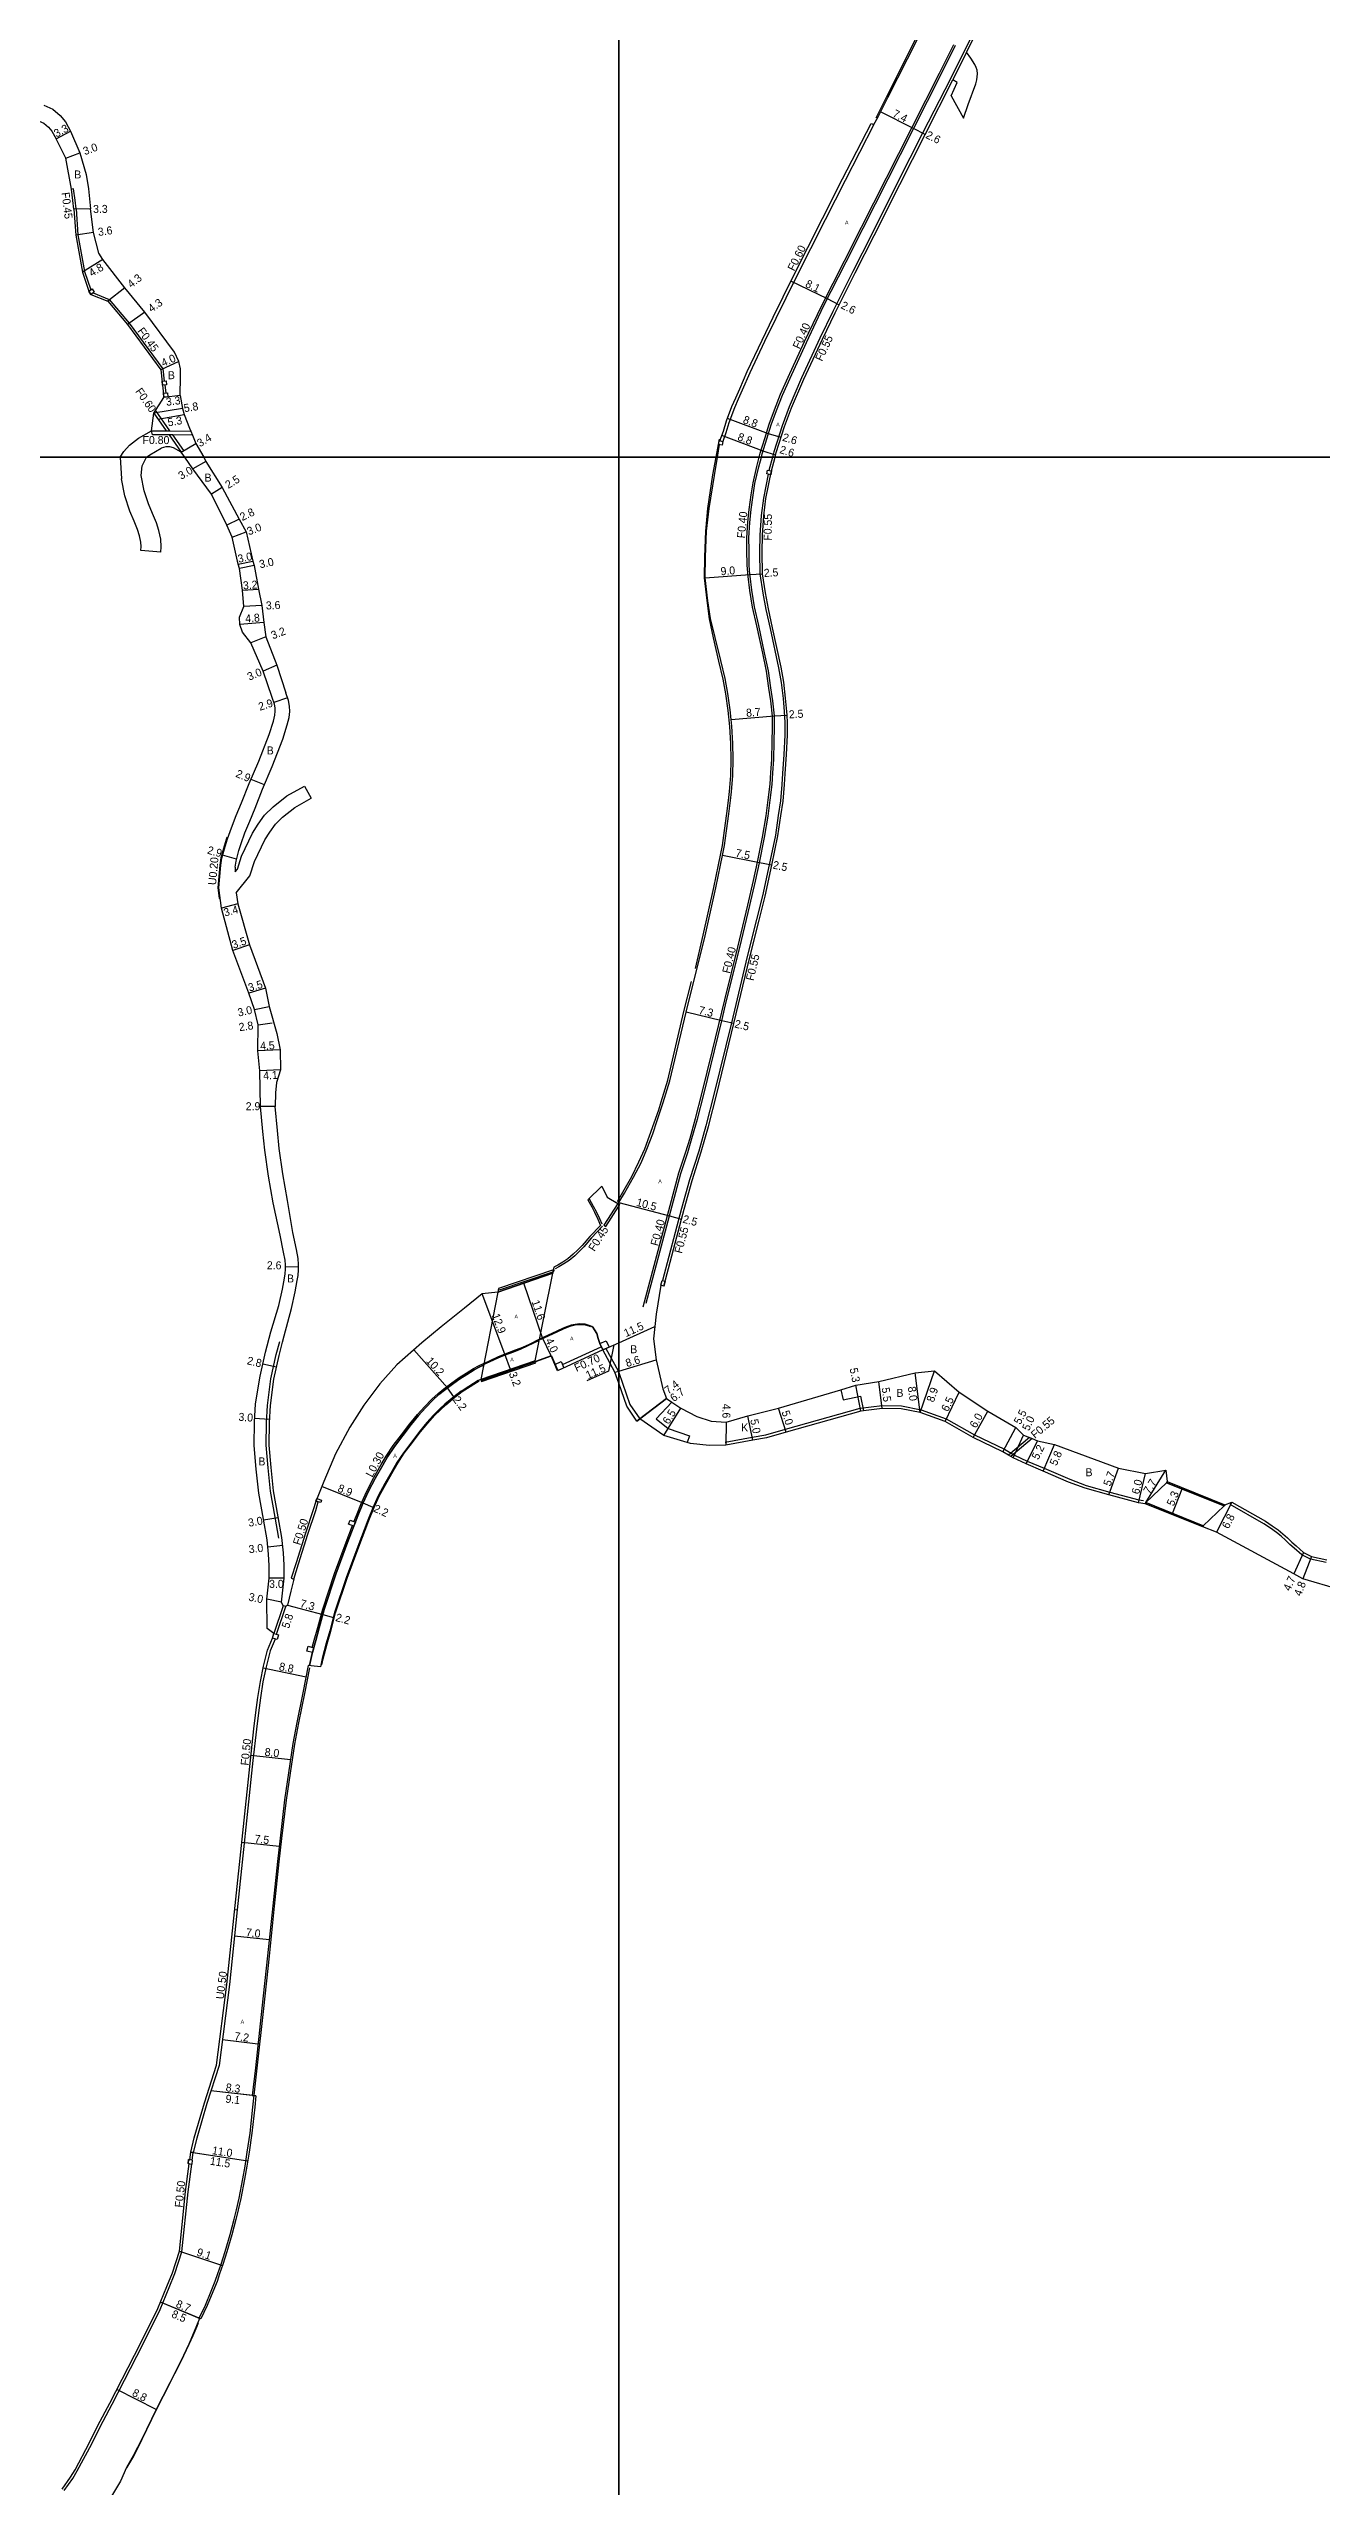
# Model space of a CAD drawing. Header units: metres. Extents: x 4000 to 8000, y -96000 to -93000.
# Drawn here: x 5486 to 5740.5, y -95205.7 to -94718.3 of the extents above; entities that cross this region are included whole.
import ezdxf

# ---------------------------------------------------------------- set-up
doc = ezdxf.new("R2010")
doc.units = ezdxf.units.M
doc.header["$LTSCALE"] = 2.5
for name, color, linetype in [('側溝・桝', 7, 'Continuous'), ('図郭', 7, 'Continuous'), ('幅員', 7, 'Continuous'), ('歩道・分離帯・安全施設', 7, 'Continuous'), ('舗装', 7, 'Continuous'), ('道路', 7, 'Continuous')]:
    doc.layers.add(name, color=color, linetype=linetype)
doc.styles.get("Standard").update_dxf_attribs({"font": ''})
doc.styles.add('YOKO_DECO', font='')
doc.styles.get('Standard').set_extended_font_data('@MS PGothic')
doc.styles.get('YOKO_DECO').set_extended_font_data('MS PGothic')

msp = doc.modelspace()

# ---------------------------------------------------------------- linework, layer by layer
at = {"layer": '側溝・桝'}
for points in [[(5677.34, -94703.64), (5677.59, -94703.17), (5677.11, -94702.92), (5669.1, -94718.76), (5666.33, -94724.3), (5660.78, -94735.19), (5655.71, -94745.21), (5650.62, -94755.41), (5646.84, -94762.86), (5642.79, -94770.86), (5640.25, -94776.18), (5636.55, -94784.13), (5634.06, -94789.91), (5632.67, -94793.69), (5630.99, -94798.93), (5630.72, -94800)], [(5628.1, -94800), (5628.31, -94799.19), (5629.25, -94796.22), (5630.09, -94793.4), (5631.16, -94790.51), (5632.37, -94787.41), (5633.91, -94783.99), (5637.18, -94776.86), (5640.62, -94769.62), (5645.13, -94760.74), (5648.53, -94753.98), (5656.01, -94739.24), (5664.13, -94723.19), (5667.01, -94717.43)], [(5669.57, -94719), (5666.81, -94724.54)], [(5651.02, -94733.48), (5645.28, -94744.62), (5641.27, -94752.55), (5635.4, -94764.12), (5631.4, -94772.26), (5629.17, -94776.86), (5626.22, -94783.14), (5624.71, -94786.59), (5623.89, -94788.4), (5623.13, -94790.14), (5622.04, -94793.1), (5621.42, -94795.14), (5620.82, -94796.81)], [(5490.95, -94746.32), (5490.5, -94746.38)], [(5491.44, -94750.34), (5491.23, -94748.59), (5490.95, -94746.32)], [(5491.44, -94750.34), (5491.81, -94755.49), (5493.15, -94762.85), (5494.36, -94766.51)], [(5494.87, -94767.13), (5498.07, -94768.44), (5502.05, -94773.17), (5508.8, -94782.31), (5509.09, -94784.76)], [(5509.18, -94785.55), (5509.36, -94787.14)], [(5506.97, -94791.15), (5509.48, -94794.72)], [(5510.21, -94794.73), (5507.33, -94790.61)], [(5514.7, -94795.55), (5510.77, -94795.53), (5510.04, -94795.53), (5506.71, -94795.51), (5506.5, -94794.71)], [(5506.5, -94794.71), (5509.48, -94794.72), (5510.21, -94794.73), (5514.37, -94794.75)], [(5510.04, -94795.53), (5512.47, -94799)], [(5512.96, -94798.65), (5510.77, -94795.53)], [(5512.47, -94799), (5512.96, -94798.65)], [(5604.86, -94969.88), (5608.17, -94957.6), (5610.27, -94949.59), (5612.04, -94943.1), (5613.44, -94938.91), (5614.26, -94936.13), (5615.37, -94932.25), (5616.64, -94927.31), (5618.74, -94918.59), (5621.19, -94908.5), (5623.8, -94897.93), (5625.83, -94889.56), (5626.94, -94884.65), (5627.73, -94880.99), (5628.77, -94875.96), (5629.51, -94871.7), (5629.86, -94868.51), (5630.27, -94865.37), (5630.44, -94863.05), (5630.64, -94860.44), (5630.68, -94856.83), (5630.76, -94854.1), (5630.75, -94851.74), (5630.42, -94848.72), (5630.05, -94846.17), (5629.53, -94842.75), (5628.79, -94839.16), (5627.62, -94833.71), (5626.76, -94829.96), (5626.23, -94826.62), (5625.85, -94823.83), (5625.68, -94821.57), (5625.64, -94818.58), (5625.6, -94816.12), (5625.83, -94812.98), (5626.07, -94810.42), (5626.45, -94807.53), (5626.85, -94805.13), (5627.62, -94801.84), (5628.1, -94800)], [(5630.72, -94800), (5630.04, -94802.61)], [(5629.89, -94803.38), (5628.93, -94808.17), (5628.46, -94811.66), (5628.2, -94815.58), (5628.14, -94818.96), (5628.19, -94823.33), (5628.84, -94827.19), (5629.43, -94830.43), (5630.27, -94834.23), (5631.96, -94842.1), (5632.47, -94845.04), (5632.86, -94848.22), (5633.11, -94850.83), (5633.24, -94853.04), (5633.2, -94855.55), (5633.05, -94859.43), (5632.78, -94863.26), (5632.65, -94865.42), (5632.34, -94868.68), (5631.91, -94871.61), (5631.32, -94875.59), (5630.08, -94881.47), (5628.74, -94887.67), (5627.55, -94892.42), (5625.68, -94899.83), (5622.52, -94913.12), (5619.11, -94927.16), (5617.44, -94933.66), (5615.99, -94938.73), (5614.15, -94944.46), (5612.56, -94950.2), (5608.77, -94964.64)], [(5521.81, -94876.11), (5521.62, -94876.04), (5521.55, -94876.24), (5521.06, -94877.74), (5520.4, -94880.12), (5520.2, -94881.54), (5519.78, -94886.09), (5520.05, -94888.23), (5520.25, -94888.2)], [(5599.83, -94949.2), (5597.02, -94953.57), (5597.4, -94953.81), (5600, -94949.77)], [(5600, -94949.31), (5599.83, -94949.2)], [(5600, -94949.77), (5600.21, -94949.45), (5600, -94949.31)], [(5588.74, -94981.44), (5596.5, -94977.87)], [(5588.74, -94981.44), (5596.5, -94977.87)], [(5546.99, -95012.84), (5547.5, -95011.59), (5548.55, -95009.1), (5549.66, -95006.6), (5551.01, -95004.04), (5552.5, -95001.42), (5553.49, -94999.72), (5554.89, -94997.64), (5556.54, -94995.45), (5558.2, -94993.25), (5559.73, -94991.43), (5561.11, -94989.85), (5562.6, -94988.32), (5563.84, -94987.19), (5564.97, -94986.28), (5566.58, -94985.09), (5568.06, -94984.04), (5569.44, -94983.12), (5570.91, -94982.24), (5571.93, -94981.67), (5572.91, -94981.18), (5572.94, -94981.25)], [(5597.43, -94978.21), (5599.87, -94982.69), (5600, -94983.04)], [(5597.43, -94978.21), (5599.87, -94982.69), (5600, -94983.04)], [(5600, -94983.04), (5602.24, -94989.39), (5604.19, -94992.29)], [(5682.13, -94995.99), (5677.94, -94999.51)], [(5682.71, -94996.22), (5678.44, -94999.8)], [(5534.98, -95024.31), (5535.93, -95021.24), (5537.83, -95015.32), (5539.38, -95010.61), (5539.88, -95008.88)], [(5538.69, -95037.98), (5539.08, -95036.51), (5539.79, -95034), (5540.78, -95030.31), (5543.14, -95023.23), (5545.46, -95016.92), (5546.7, -95013.6)], [(5532.83, -95029.68), (5530.99, -95035.18)], [(5531.56, -95035.36), (5533.42, -95029.83), (5533.41, -95029.82)], [(5531.24, -95036.31), (5530.25, -95038.65), (5529.45, -95041.84), (5528.82, -95044.88), (5528.3, -95048.06), (5527.9, -95051.05), (5527.51, -95054.33), (5526.8, -95060.59), (5523.68, -95090.45)], [(5523.17, -95090.39), (5523.68, -95090.45), (5522.11, -95105.42), (5520.05, -95121.61), (5517.6, -95129.19), (5515.56, -95136.15), (5514.87, -95138.98), (5514.36, -95138.91)], [(5514.67, -95140.5), (5514.87, -95138.98)], [(5489.06, -95206.59), (5490.76, -95204.2), (5491.67, -95202.67), (5494.57, -95197.23), (5496.27, -95193.82), (5498.65, -95189.33), (5504.81, -95177.4), (5508.24, -95170.38), (5510.09, -95165.99), (5511.18, -95163.19), (5512.6, -95158.82), (5513.84, -95146.88), (5514.57, -95141.29)]]:
    msp.add_lwpolyline(points, dxfattribs=at)
for points in [[(5493.97, -94766.76), (5494.64, -94766.32), (5495.08, -94766.99), (5494.41, -94767.43)], [(5508.64, -94784.81), (5509.43, -94784.72), (5509.53, -94785.51), (5508.73, -94785.61)], [(5508.92, -94787.19), (5509.71, -94787.1), (5509.8, -94787.89), (5509.01, -94787.99)], [(5619.94, -94797.43), (5620.1, -94796.66), (5620.82, -94796.81), (5620.66, -94797.58)], [(5630.56, -94802.71), (5630.41, -94803.48), (5629.6, -94803.32), (5629.76, -94802.55)], [(5608.41, -94965.58), (5608.66, -94964.61), (5609.28, -94964.77), (5609.02, -94965.74)], [(5596.79, -94978.51), (5596.21, -94977.23), (5597.48, -94976.65), (5598.06, -94977.92)], [(5596.79, -94978.51), (5596.21, -94977.23), (5597.48, -94976.65), (5598.06, -94977.92)], [(5587.76, -94982.66), (5587.18, -94981.39), (5588.45, -94980.81), (5589.03, -94982.08)], [(5587.76, -94982.66), (5587.18, -94981.39), (5588.45, -94980.81), (5589.03, -94982.08)], [(5539.6, -95008.22), (5540.55, -95008.52), (5540.39, -95009.04), (5539.39, -95008.73)], [(5547.01, -95013.71), (5545.95, -95013.31), (5546.24, -95012.55), (5547.3, -95012.96)], [(5530.99, -95035.18), (5531.95, -95035.48), (5531.65, -95036.43), (5530.7, -95036.14)], [(5538.73, -95039.01), (5537.6, -95038.71), (5537.85, -95037.75), (5538.98, -95038.05)], [(5513.85, -95141.19), (5514.65, -95141.3), (5514.75, -95140.51), (5513.95, -95140.41)]]:
    msp.add_lwpolyline(points, close=True, dxfattribs=at)
at = {"layer": '図郭'}
for points in [[(4800, -94800), (5600, -94800), (5600, -94200), (4800, -94200)], [(5600, -94800), (6400, -94800), (6400, -94200), (5600, -94200)], [(4800, -95400), (5600, -95400), (5600, -94800), (4800, -94800)], [(5600, -95400), (6400, -95400), (6400, -94800), (5600, -94800)]]:
    msp.add_lwpolyline(points, close=True, dxfattribs=at)
at = {"layer": '幅員'}
for points in [[(5658.98, -94734.28), (5652.36, -94730.94)], [(5661.26, -94735.43), (5658.98, -94734.28)], [(5487.42, -94736.33), (5490.34, -94734.79)], [(5489.38, -94740.16), (5492.2, -94739.13)], [(5494.3, -94750.34), (5490.99, -94750.37)], [(5494.93, -94755.05), (5491.36, -94755.55)], [(5496.8, -94760.44), (5492.72, -94762.96)], [(5501.16, -94766.13), (5497.79, -94768.81)], [(5641.72, -94768.34), (5634.44, -94764.76)], [(5644.05, -94769.53), (5641.72, -94768.34)], [(5505.2, -94770.96), (5501.69, -94773.45)], [(5512.02, -94780.84), (5508.37, -94782.48)], [(5512.29, -94787.63), (5509.01, -94788.03)], [(5512.7, -94790.24), (5506.97, -94791.15)], [(5507.82, -94792.37), (5513.05, -94791.47)], [(5629.94, -94795.32), (5621.73, -94792.27)], [(5512.47, -94799), (5515.39, -94797.25)], [(5628.87, -94798.77), (5620.61, -94795.66)], [(5632.46, -94796.07), (5629.94, -94795.32)], [(5517.42, -94800.84), (5514.81, -94802.32)], [(5631.38, -94799.56), (5628.87, -94798.77)], [(5520.64, -94806.04), (5518.51, -94807.35)], [(5524.09, -94812.36), (5521.57, -94813.57)], [(5522.68, -94815.98), (5525.48, -94814.89)], [(5523.87, -94821.39), (5526.81, -94820.76)], [(5527.04, -94821.62), (5524.1, -94822.21)], [(5524.71, -94826.6), (5527.91, -94826.37)], [(5617.25, -94824.09), (5626.22, -94823.41)], [(5626.22, -94823.41), (5628.72, -94823.28)], [(5528.62, -94829.67), (5525.02, -94829.82)], [(5528.97, -94833.05), (5524.18, -94833.41)], [(5529.37, -94835.92), (5526.38, -94837.07)], [(5531.6, -94841.57), (5528.84, -94842.75)], [(5533.75, -94848.1), (5531, -94849.01)], [(5622.49, -94852.41), (5631.16, -94851.72)], [(5631.16, -94851.72), (5633.68, -94851.57)], [(5529.11, -94865.53), (5526.44, -94864.4)], [(5523.56, -94880.33), (5520.76, -94879.55)], [(5628.12, -94881.07), (5620.74, -94879.63)], [(5630.6, -94881.58), (5628.12, -94881.07)], [(5523.78, -94889.29), (5520.5, -94890.17)], [(5526.11, -94897.46), (5522.8, -94898.6)], [(5529.36, -94906.16), (5525.99, -94907.13)], [(5527.1, -94910.45), (5530.03, -94909.8)], [(5527.89, -94913.5), (5530.66, -94913.1)], [(5620.6, -94912.66), (5613.5, -94910.96)], [(5623.03, -94913.25), (5620.6, -94912.66)], [(5532.28, -94918.49), (5527.79, -94918.71)], [(5532.3, -94922.49), (5528.2, -94922.72)], [(5531.26, -94929.8), (5528.36, -94929.81)], [(5599.85, -94949.12), (5600, -94949.16)], [(5600, -94949.03), (5610.14, -94951.68)], [(5610.14, -94951.68), (5612.55, -94952.32)], [(5533.34, -94961.83), (5535.94, -94961.86)], [(5577.23, -94979.34), (5572.7, -94967.31)], [(5584.77, -94976.08), (5581, -94965.15)], [(5586.45, -94979.68), (5584.77, -94976.08)], [(5599.03, -94977.5), (5597.95, -94982.72), (5593.61, -94984.69)], [(5596.79, -94978.51), (5600, -94977.05)], [(5600, -94977.05), (5607.23, -94973.78)], [(5531.53, -94981.95), (5528.8, -94981.32)], [(5565.72, -94986.1), (5558.97, -94978.5)], [(5578.36, -94982.38), (5577.21, -94979.35)], [(5599.23, -94982.97), (5600, -94982.74)], [(5600, -94982.74), (5607.47, -94980.51)], [(5660.32, -94991.03), (5663.17, -94982.65)], [(5567.03, -94987.87), (5565.72, -94986.1)], [(5648.41, -94990.72), (5647.42, -94985.57)], [(5652.7, -94990.2), (5652.01, -94984.8)], [(5660.32, -94991.03), (5659.3, -94983.1)], [(5665.26, -94992.81), (5668.08, -94986.95)], [(5530.15, -94992.39), (5527.16, -94992.18)], [(5603.63, -94992.71), (5609.53, -94988.24)], [(5609.53, -94988.24), (5604.19, -94992.29)], [(5608.98, -94995.64), (5609.88, -94994.21), (5612.42, -94990.12)], [(5626.8, -94996.55), (5625.81, -94991.65)], [(5633.51, -94994.93), (5631.97, -94990.17)], [(5670.87, -94995.99), (5673.82, -94990.76)], [(5621.47, -94992.96), (5621.41, -94997.56)], [(5676.85, -94998.87), (5679.43, -94994.01)], [(5678.87, -95000.05), (5680.98, -94995.52)], [(5681.47, -95001.26), (5683.78, -94996.66)], [(5684.87, -95002.71), (5687.15, -94997.44)], [(5698.06, -95007.49), (5699.99, -95002.12)], [(5705.41, -95009.04), (5709.41, -95002.52)], [(5548.86, -95009.14), (5540.59, -95005.78)], [(5703.94, -95009.06), (5705.39, -95003.24)], [(5710.74, -95011.18), (5712.7, -95006.3)], [(5531.89, -95012.04), (5528.94, -95012.57)], [(5550.85, -95010.03), (5548.86, -95009.14)], [(5722.62, -95008.91), (5719.54, -95014.97)], [(5532.78, -95017.61), (5529.8, -95017.94)], [(5736.95, -95018.98), (5735.04, -95023.27)], [(5738.58, -95019.78), (5736.86, -95024.26)], [(5533.07, -95024.14), (5530.07, -95024.14)], [(5532.56, -95028.96), (5529.62, -95028.37)], [(5532.83, -95029.68), (5530.99, -95035.18)], [(5533.72, -95029.51), (5540.81, -95031.41)], [(5540.81, -95031.41), (5542.9, -95031.98)], [(5537.44, -95043.91), (5528.87, -95042.13)], [(5534.33, -95060.47), (5526.4, -95059.58)], [(5532.05, -95077.79), (5524.57, -95077)], [(5530.07, -95096.48), (5523.12, -95095.75)], [(5527.82, -95117.34), (5520.71, -95116.44)], [(5526.69, -95127.6), (5518.42, -95126.63)], [(5527.42, -95127.67), (5518.42, -95126.63)], [(5514.36, -95138.91), (5525.77, -95140.67)], [(5514.87, -95138.98), (5525.77, -95140.67)], [(5512.1, -95158.71), (5520.71, -95161.58)], [(5516.36, -95172.27), (5508.31, -95168.89)], [(5516.11, -95172.18), (5508.31, -95168.89)], [(5507.45, -95190.39), (5499.61, -95186.35)]]:
    msp.add_lwpolyline(points, dxfattribs=at)
at = {"layer": '歩道・分離帯・安全施設'}
for points, elevation in [([(5663.28, -94708.46), (5653.56, -94727.95), (5651.62, -94731.8), (5651.39, -94732.22)], 153.23), ([(5620.05, -94796.38), (5619.4, -94800)], 148.62), ([(5619.4, -94800), (5618.77, -94803.54), (5617.76, -94810.26), (5617.37, -94814.74), (5617.14, -94819.93), (5617.05, -94824.1), (5617.6, -94828.64), (5618.09, -94832.28), (5618.89, -94836.11), (5619.98, -94840.79), (5620.84, -94844.36), (5621.37, -94847.33), (5621.83, -94850.61), (5622.15, -94853.85), (5622.35, -94857.26), (5622.42, -94860.41), (5622.34, -94863.63), (5622.09, -94866.85), (5621.91, -94868.62), (5621.57, -94871.25), (5621.11, -94874.66), (5620.65, -94877.6), (5619.89, -94881.49), (5618.98, -94886.04), (5616.84, -94895.59), (5615.26, -94902.21)], 148.36), ([(5600, -94948.37), (5600.83, -94946.93), (5602.62, -94943.79), (5604.04, -94940.87), (5605.18, -94938.3), (5607.98, -94930.48), (5608.48, -94928.89), (5609.82, -94924.57), (5613.03, -94910.85), (5614.54, -94904.8)], 135.58), ([(5594.05, -94948.26), (5594.9, -94949.72), (5595.47, -94950.81), (5596.14, -94952.19), (5596.61, -94953.28)], 134.5), ([(5599.73, -94948.84), (5600, -94948.37)], 135.54), ([(5596.75, -94953.77), (5594.55, -94956.11), (5592.99, -94957.88), (5592.03, -94958.86), (5591.18, -94959.67), (5590.1, -94960.59), (5589.04, -94961.29), (5588.03, -94961.89), (5587.3, -94962.27)], 135.13), ([(5586.76, -94962.92), (5576.05, -94966.56)], 134.6), ([(5586.96, -94962.15), (5587.02, -94962.75)], 134.28), ([(5572.93, -94981.42), (5574.24, -94980.8), (5575.88, -94980.07), (5577.13, -94979.55), (5578.98, -94978.87), (5580.46, -94978.28), (5581.76, -94977.7), (5584.03, -94976.59)], 134.15), ([(5584.32, -94976.43), (5587.65, -94974.88), (5588.94, -94974.28), (5589.76, -94973.93), (5590.49, -94973.68), (5591.28, -94973.51), (5592.18, -94973.4), (5593.27, -94973.49), (5594.04, -94973.7), (5594.26, -94973.78)], 134.52), ([(5572.44, -94984.61), (5583.23, -94980.88)], 134.24), ([(5583.43, -94980.81), (5586.51, -94979.7), (5587.73, -94982.48)], 134.34), ([(5540.61, -95041.48), (5540.86, -95040.26), (5541.66, -95037.24), (5542.37, -95034.74), (5543.35, -95031.1), (5545.67, -95024.12), (5547.97, -95017.87), (5549.99, -95012.59), (5551.02, -95010.16), (5552.08, -95007.75), (5553.37, -95005.31), (5554.84, -95002.73), (5555.78, -95001.12), (5557.1, -94999.16), (5558.72, -94997.01), (5560.33, -94994.87), (5561.8, -94993.12), (5563.12, -94991.61), (5564.35, -94990.45), (5565.39, -94989.45), (5567.22, -94987.95), (5568.68, -94986.8), (5569.23, -94986.45), (5572.08, -94984.68)], 132.8), ([(5516.02, -95172.18), (5516.68, -95170.91), (5517.35, -95169.49), (5518.48, -95166.74), (5519.28, -95164.7), (5519.8, -95163.21), (5520.43, -95161.32), (5521.23, -95158.77), (5522.23, -95155.41), (5523.04, -95152.34), (5523.52, -95150.43), (5524.05, -95148.12), (5524.79, -95144.28), (5525.24, -95141.71), (5525.68, -95138.89), (5526.23, -95135.09), (5526.82, -95129.89), (5527.68, -95122.11), (5528.98, -95110.17), (5530.11, -95099.74), (5531.15, -95089.72), (5532.07, -95080.84), (5532.62, -95076.19), (5533.53, -95068.54), (5534.3, -95063.14), (5535.19, -95057.31), (5535.97, -95053.09), (5537.18, -95047.18), (5538.19, -95042.06)], 128.66), ([(5538.47, -95041.63), (5540.36, -95041.83)], 132.9), ([(5501.59, -95202.03), (5502.97, -95199.7), (5504.65, -95196.33), (5507.55, -95190.37), (5510.26, -95185.05), (5511.2, -95183.18), (5512.11, -95181.37), (5512.99, -95179.58), (5514.06, -95177.34), (5514.84, -95175.59), (5515.63, -95173.7), (5515.91, -95172.95)], 126.97)]:
    msp.add_lwpolyline(points, dxfattribs=dict(at, elevation=elevation))
for points in [[(5628.52, -94800), (5628.7, -94799.31), (5629.63, -94796.34), (5630.48, -94793.53), (5631.54, -94790.65), (5632.75, -94787.57), (5634.28, -94784.16), (5637.54, -94777.03), (5640.98, -94769.79), (5645.5, -94760.92), (5648.89, -94754.16), (5656.37, -94739.42), (5664.49, -94723.38), (5667.37, -94717.61)], [(5628.52, -94800), (5628.7, -94799.31), (5629.63, -94796.34), (5630.48, -94793.53), (5631.54, -94790.65), (5632.75, -94787.57), (5634.28, -94784.16), (5637.54, -94777.03), (5640.98, -94769.79), (5645.5, -94760.92), (5648.89, -94754.16), (5656.37, -94739.42), (5664.49, -94723.38), (5667.37, -94717.61)], [(5628.52, -94800), (5628.7, -94799.31), (5629.63, -94796.34), (5630.48, -94793.53), (5631.54, -94790.65), (5632.75, -94787.57), (5634.28, -94784.16), (5637.54, -94777.03), (5640.98, -94769.79), (5645.5, -94760.92), (5648.89, -94754.16), (5656.37, -94739.42), (5664.49, -94723.38)], [(5630.83, -94848.69), (5630.45, -94846.11), (5629.93, -94842.68), (5629.18, -94839.08), (5628.01, -94833.63), (5627.16, -94829.88), (5626.63, -94826.56), (5626.25, -94823.79), (5626.22, -94823.41), (5626.08, -94821.55), (5626.05, -94818.57), (5626.01, -94816.13), (5626.23, -94813.01), (5626.47, -94810.47), (5626.85, -94807.59), (5627.25, -94805.21), (5628.01, -94801.93), (5628.52, -94800)], [(5630.83, -94848.69), (5630.45, -94846.11), (5629.93, -94842.68), (5629.18, -94839.08), (5628.01, -94833.63), (5627.16, -94829.88), (5626.63, -94826.56), (5626.25, -94823.79), (5626.22, -94823.41), (5626.08, -94821.55), (5626.05, -94818.57), (5626.01, -94816.13), (5626.23, -94813.01), (5626.47, -94810.47), (5626.85, -94807.59), (5627.25, -94805.21), (5628.01, -94801.93), (5628.52, -94800)], [(5630.83, -94848.69), (5630.45, -94846.11), (5629.93, -94842.68), (5629.18, -94839.08), (5628.01, -94833.63), (5627.16, -94829.88), (5626.63, -94826.56), (5626.25, -94823.79), (5626.22, -94823.41), (5626.08, -94821.55), (5626.05, -94818.57), (5626.01, -94816.13), (5626.23, -94813.01), (5626.47, -94810.47), (5626.85, -94807.59), (5627.25, -94805.21), (5628.01, -94801.93), (5628.52, -94800)], [(5631.17, -94854.09), (5631.16, -94851.72), (5630.83, -94848.69)], [(5631.17, -94854.09), (5631.16, -94851.72), (5630.83, -94848.69)], [(5631.17, -94854.09), (5631.16, -94851.72), (5630.83, -94848.69)], [(5605.49, -94969.12), (5608.57, -94957.7), (5610.14, -94951.68), (5610.66, -94949.7), (5612.43, -94943.21), (5613.83, -94939.03), (5614.64, -94936.25), (5615.76, -94932.36), (5617.03, -94927.41), (5619.13, -94918.69), (5620.6, -94912.66), (5621.58, -94908.6), (5624.19, -94898.03), (5626.22, -94889.65), (5627.33, -94884.74), (5628.12, -94881.07), (5629.17, -94876.04), (5629.91, -94871.76), (5630.27, -94868.55), (5630.67, -94865.41), (5630.85, -94863.08), (5631.05, -94860.46), (5631.09, -94856.83), (5631.17, -94854.09)], [(5605.49, -94969.12), (5608.57, -94957.7), (5610.14, -94951.68), (5610.66, -94949.7), (5612.43, -94943.21), (5613.83, -94939.03), (5614.64, -94936.25), (5615.76, -94932.36), (5617.03, -94927.41), (5619.13, -94918.69), (5620.6, -94912.66), (5621.58, -94908.6), (5624.19, -94898.03), (5626.22, -94889.65), (5627.33, -94884.74), (5628.12, -94881.07), (5629.17, -94876.04), (5629.91, -94871.76), (5630.27, -94868.55), (5630.67, -94865.41), (5630.85, -94863.08), (5631.05, -94860.46), (5631.09, -94856.83), (5631.17, -94854.09)], [(5605.49, -94969.12), (5608.57, -94957.7), (5610.14, -94951.68), (5610.66, -94949.7), (5612.43, -94943.21), (5613.83, -94939.03), (5614.64, -94936.25), (5615.76, -94932.36), (5617.03, -94927.41), (5619.13, -94918.69), (5620.6, -94912.66), (5621.58, -94908.6), (5624.19, -94898.03), (5626.22, -94889.65), (5627.33, -94884.74), (5628.12, -94881.07), (5629.17, -94876.04), (5629.91, -94871.76), (5630.27, -94868.55), (5630.67, -94865.41), (5630.85, -94863.08), (5631.05, -94860.46), (5631.09, -94856.83), (5631.17, -94854.09)], [(5538.11, -95041.63), (5538.69, -95039.17), (5539.37, -95036.59), (5540.09, -95034.09), (5541.08, -95030.4), (5543.43, -95023.33), (5545.74, -95017.03), (5547.78, -95011.7), (5548.83, -95009.22), (5549.94, -95006.73), (5551.28, -95004.19), (5552.77, -95001.57), (5553.75, -94999.89), (5555.14, -94997.82), (5556.79, -94995.63), (5558.44, -94993.44), (5559.96, -94991.63), (5561.33, -94990.06), (5562.81, -94988.54), (5564.03, -94987.42), (5565.16, -94986.52), (5566.76, -94985.34), (5568.23, -94984.3), (5569.61, -94983.38), (5571.06, -94982.51), (5572.07, -94981.94), (5573.04, -94981.46), (5572.94, -94981.25), (5574.2, -94980.65), (5575.75, -94979.95), (5577.23, -94979.34), (5579.28, -94978.56), (5580.71, -94977.99), (5582.07, -94977.38), (5584.17, -94976.36), (5587.6, -94974.76), (5588.89, -94974.16), (5589.72, -94973.82), (5590.46, -94973.56), (5591.26, -94973.39), (5592.18, -94973.28), (5593.29, -94973.37), (5594.08, -94973.58), (5594.63, -94973.79), (5594.79, -94973.96), (5595.15, -94974.49), (5595.59, -94975.24), (5595.9, -94976.19), (5596.21, -94977.23), (5596.79, -94978.51)], [(5596.21, -94977.23), (5595.9, -94976.19), (5595.59, -94975.24), (5595.15, -94974.49), (5594.79, -94973.96), (5594.63, -94973.79), (5594.08, -94973.58), (5593.29, -94973.37), (5592.18, -94973.28), (5591.26, -94973.39), (5590.46, -94973.56), (5589.72, -94973.82), (5588.89, -94974.16), (5587.6, -94974.76), (5584.17, -94976.36), (5582.07, -94977.38), (5580.71, -94977.99), (5579.28, -94978.56), (5577.23, -94979.34), (5575.75, -94979.95), (5574.2, -94980.65), (5572.94, -94981.25), (5573.04, -94981.46), (5572.07, -94981.94), (5571.06, -94982.51), (5569.61, -94983.38), (5568.23, -94984.3), (5566.76, -94985.34), (5565.16, -94986.52), (5564.03, -94987.42), (5562.81, -94988.54), (5561.33, -94990.06), (5559.96, -94991.63), (5558.44, -94993.44), (5556.79, -94995.63), (5555.14, -94997.82), (5553.75, -94999.89), (5552.77, -95001.57), (5551.28, -95004.19), (5549.94, -95006.73), (5548.83, -95009.22), (5547.78, -95011.7), (5545.74, -95017.03), (5543.43, -95023.33), (5541.08, -95030.4), (5540.09, -95034.09), (5539.37, -95036.59), (5538.69, -95039.17), (5538.11, -95041.63)], [(5538.69, -95039.17), (5539.37, -95036.59), (5540.09, -95034.09), (5541.08, -95030.4), (5543.43, -95023.33), (5545.74, -95017.03), (5547.78, -95011.7), (5548.83, -95009.22), (5549.94, -95006.73), (5551.28, -95004.19), (5552.77, -95001.57), (5553.75, -94999.89), (5555.14, -94997.82), (5556.79, -94995.63), (5558.44, -94993.44), (5559.96, -94991.63), (5561.33, -94990.06), (5562.81, -94988.54), (5564.03, -94987.42), (5565.16, -94986.52), (5566.76, -94985.34), (5568.23, -94984.3), (5569.61, -94983.38), (5571.06, -94982.51), (5572.07, -94981.94), (5573.04, -94981.46), (5572.94, -94981.25), (5574.2, -94980.65), (5575.75, -94979.95), (5577.23, -94979.34), (5579.28, -94978.56), (5580.71, -94977.99), (5582.07, -94977.38), (5584.17, -94976.36), (5587.6, -94974.76), (5588.89, -94974.16), (5589.72, -94973.82), (5590.46, -94973.56), (5591.26, -94973.39), (5592.18, -94973.28), (5593.29, -94973.37), (5594.08, -94973.58), (5594.63, -94973.79)], [(5532.01, -95016.12), (5531.27, -95011.94), (5530.36, -95006.76), (5529.83, -95002.1), (5529.48, -94997.54), (5529.5, -94993.05), (5529.75, -94989.58), (5530.39, -94984.26), (5531.49, -94979.44), (5532.18, -94976.78)], [(5621.3, -94996.97), (5626.69, -94995.96), (5629.39, -94995.49), (5633.34, -94994.35), (5648.29, -94990.13), (5652.67, -94989.6), (5656.57, -94989.66), (5660.49, -94990.45), (5665.51, -94992.26), (5671.15, -94995.45), (5677.13, -94998.34), (5679.15, -94999.52), (5681.71, -95000.71), (5685.1, -95002.16), (5690.2, -95004.37), (5693.49, -95005.58), (5698.22, -95006.91), (5704.06, -95008.48), (5704.94, -95008.61)], [(5741.5, -95021.03), (5738.38, -95020.35), (5736.61, -95019.48), (5735.08, -95018.11), (5734.24, -95017.38), (5733.39, -95016.54), (5732.48, -95015.75), (5731.56, -95014.98), (5730.37, -95014.14), (5729.05, -95013.26), (5722.32, -95009.43)]]:
    msp.add_lwpolyline(points, dxfattribs=at)
at = {"layer": '舗装'}
for points, elevation in [([(5583.3, -94980.68), (5586.78, -94963.15)], 133.33), ([(5575.8, -94966.95), (5572.4, -94984.42)], 133.28)]:
    msp.add_lwpolyline(points, dxfattribs=dict(at, elevation=elevation))
for points in [[(5644.45, -94986.45), (5644.86, -94988.46), (5648.38, -94987.73), (5648.98, -94990.65)], [(5610.63, -94988.96), (5607.48, -94992.25), (5609.88, -94994.21), (5614.18, -94995.66), (5613.71, -94997.01)]]:
    msp.add_lwpolyline(points, dxfattribs=at)
at = {"layer": '道路'}
for points, elevation in [([(5619.73, -94800), (5620.13, -94797.47), (5619.94, -94797.43), (5620.1, -94796.66), (5620.22, -94796.69), (5620.93, -94794.79), (5621.55, -94792.74), (5622.64, -94789.82), (5623.39, -94788.1), (5624.2, -94786.29), (5625.71, -94782.85), (5628.66, -94776.57), (5630.88, -94771.98), (5634.88, -94763.84), (5640.75, -94752.28), (5644.76, -94744.35), (5650.5, -94733.22), (5651.02, -94733.48), (5651.87, -94731.93), (5653.81, -94728.08), (5667.63, -94700.83)], 147.57), ([(5668.97, -94732.17), (5669.91, -94729.48), (5671.45, -94725.34), (5671.62, -94724.49), (5671.79, -94723.34), (5671.69, -94722.6), (5671.51, -94722.04), (5671.25, -94721.46), (5670.41, -94720.21), (5669.57, -94719), (5677.34, -94703.64)], 152.73), ([(5631.26, -94800), (5631.5, -94799.07), (5633.17, -94793.86), (5634.55, -94790.1), (5637.03, -94784.35), (5640.73, -94776.41), (5643.26, -94771.09), (5647.31, -94763.1), (5651.1, -94755.65), (5656.19, -94745.45), (5661.26, -94735.43), (5666.81, -94724.54)], 147.5), ([(5666.49, -94727.71), (5667.72, -94725.03), (5666.81, -94724.54)], 152.39), ([(5666.49, -94727.71), (5668.97, -94732.17)], 152.39), ([(5617.34, -94819.93), (5617.57, -94814.78), (5618.09, -94810.27), (5619.15, -94803.66), (5619.73, -94800)], 134.7), ([(5628.67, -94818.95), (5628.73, -94815.6), (5628.99, -94811.72), (5629.45, -94808.26), (5630.57, -94802.68), (5631.26, -94800)], 134.76), ([(5617.79, -94828.69), (5617.25, -94824.09), (5617.34, -94819.93)], 134.7), ([(5629.36, -94827.1), (5628.72, -94823.28), (5628.67, -94818.95)], 134.76), ([(5609.02, -94965.74), (5612.55, -94952.32), (5613.07, -94950.34), (5614.66, -94944.61), (5616.5, -94938.89), (5617.96, -94933.8), (5619.62, -94927.29), (5623.03, -94913.25), (5626.2, -94899.95), (5628.06, -94892.55), (5629.26, -94887.79), (5630.6, -94881.58), (5631.84, -94875.68), (5632.44, -94871.69), (5632.87, -94868.74), (5633.18, -94865.46), (5633.31, -94863.29), (5633.58, -94859.46), (5633.73, -94855.55), (5633.77, -94853.04), (5633.68, -94851.57), (5633.64, -94850.83), (5633.38, -94848.16), (5632.99, -94844.96), (5632.49, -94842), (5630.78, -94834.11), (5629.95, -94830.32), (5629.36, -94827.1)], 134.76), ([(5617.3, -94895.68), (5619.44, -94886.12), (5620.36, -94881.57), (5620.74, -94879.63), (5621.12, -94877.66), (5621.58, -94874.71), (5622.04, -94871.3), (5622.38, -94868.66), (5622.57, -94866.87), (5622.82, -94863.63), (5622.9, -94860.38), (5622.82, -94857.22), (5622.62, -94853.78), (5622.49, -94852.41), (5622.3, -94850.52), (5621.84, -94847.22), (5621.31, -94844.23), (5620.44, -94840.64), (5619.31, -94836.03), (5618.36, -94832.24), (5617.79, -94828.69)], 134.7), ([(5610.22, -94924.68), (5613.5, -94910.96), (5617.3, -94895.68)], 134.7), ([(5600, -94949.03), (5601.17, -94947.12), (5602.96, -94943.97), (5604.48, -94941.08), (5605.63, -94938.37), (5606.78, -94935.3), (5607.69, -94932.6), (5608.85, -94928.99), (5610.22, -94924.68)], 134.7), ([(5593.81, -94948.5), (5594.61, -94949.87), (5595.17, -94950.95), (5595.8, -94952.34), (5596.32, -94953.61), (5594.24, -94955.83), (5592.68, -94957.59), (5591.73, -94958.56), (5590.89, -94959.35), (5589.84, -94960.25), (5588.82, -94960.93), (5587.82, -94961.52), (5587, -94961.95), (5586.78, -94963.15), (5575.8, -94966.95), (5572.7, -94967.31), (5569.15, -94970.13), (5564.5, -94973.87), (5560.61, -94977.05), (5555.6, -94981.5), (5552.17, -94985.3), (5549, -94989.52), (5546.2, -94993.92), (5543.36, -94999.29), (5540.98, -95004.82), (5539.37, -95008.78), (5538.88, -95010.45), (5537.34, -95015.16), (5535.44, -95021.08), (5534.48, -95024.17), (5534.98, -95024.31), (5534.37, -95026.73), (5533.72, -95029.51), (5533.42, -95029.83), (5532.83, -95029.68)], 133.58), ([(5593.81, -94948.5), (5596.58, -94945.74)], 133.58), ([(5596.58, -94945.74), (5597.65, -94947.92), (5599.83, -94949.2), (5599.88, -94949.23), (5600, -94949.03)], 133.44), ([(5609.02, -94965.74), (5608.41, -94965.58), (5607.49, -94971.36)], 134.77), ([(5514.36, -95138.91), (5515.06, -95136.02), (5517.11, -95129.03), (5519.55, -95121.5), (5521.6, -95105.36), (5526.3, -95060.54), (5527, -95054.28), (5527.39, -95050.98), (5527.79, -95047.98), (5528.32, -95044.78), (5528.95, -95041.73), (5529.76, -95038.51), (5530.7, -95036.14), (5530.99, -95035.18)], 129.22), ([(5527.42, -95127.67), (5527.18, -95129.91), (5526.59, -95135.11), (5526.04, -95138.92), (5525.6, -95141.74), (5525.15, -95144.32), (5524.41, -95148.16), (5523.87, -95150.48), (5523.4, -95152.39), (5522.58, -95155.47), (5521.58, -95158.83), (5520.78, -95161.39), (5520.15, -95163.27), (5519.63, -95164.77), (5518.82, -95166.82), (5517.69, -95169.57), (5517.02, -95171), (5516.36, -95172.27)], 129.9), ([(5488.65, -95206.29), (5490.34, -95203.92), (5491.23, -95202.42), (5494.11, -95197), (5495.82, -95193.58), (5498.2, -95189.09), (5504.35, -95177.17), (5507.78, -95170.17), (5509.61, -95165.8), (5510.7, -95163.02), (5512.1, -95158.71), (5513.34, -95146.81), (5514.06, -95141.22), (5513.85, -95141.19), (5513.95, -95140.41), (5514.16, -95140.44), (5514.36, -95138.91)], 115.34), ([(5516.36, -95172.27), (5516.11, -95172.18), (5515.54, -95173.67), (5514.75, -95175.56), (5513.98, -95177.32), (5512.9, -95179.55), (5512.03, -95181.34), (5511.12, -95183.15), (5510.17, -95185.02), (5507.47, -95190.35), (5504.57, -95196.31), (5502.88, -95199.67), (5501.51, -95202), (5500.31, -95204.69), (5498.54, -95207.73), (5496.79, -95210.32), (5495.69, -95211.87), (5496.07, -95212.16)], 127.83)]:
    msp.add_lwpolyline(points, dxfattribs=dict(at, elevation=elevation))
for points in [[(5484.96, -94729.56), (5486.79, -94730.38), (5488.27, -94731.68), (5489.35, -94732.93), (5490.34, -94734.79)], [(5483.59, -94732.56), (5484.99, -94733.19), (5485.93, -94734.01), (5486.61, -94734.81), (5487.42, -94736.33)], [(5490.99, -94750.37), (5490.78, -94748.65), (5490.5, -94746.38), (5489.38, -94740.16), (5487.42, -94736.33)], [(5490.34, -94734.79), (5492.2, -94739.13), (5493.45, -94743.42), (5493.95, -94746.34), (5494.3, -94750.34)], [(5490.99, -94750.37), (5491.36, -94755.55), (5492.72, -94762.96), (5493.97, -94766.76), (5494.41, -94767.43), (5497.79, -94768.81), (5501.69, -94773.45), (5508.37, -94782.48), (5509.01, -94788.03)], [(5512.29, -94787.63), (5512.35, -94783.83), (5512.33, -94782.29), (5512.02, -94780.84), (5511.12, -94778.99), (5505.2, -94770.96), (5501.16, -94766.13), (5496.8, -94760.44), (5495.98, -94759.17), (5494.93, -94755.05), (5494.3, -94750.34)], [(5506.5, -94794.71), (5506.97, -94791.15), (5509.01, -94788.03)], [(5512.29, -94787.63), (5512.7, -94790.24), (5513.05, -94791.47), (5514.15, -94794.2), (5514.37, -94794.75), (5514.7, -94795.55), (5515.39, -94797.25), (5517.02, -94800)], [(5500.28, -94800), (5501, -94798.84), (5502.13, -94797.58), (5503.94, -94796.18), (5506.5, -94794.71)], [(5500.28, -94800), (5500.55, -94804.34)], [(5504.49, -94803.63), (5504.68, -94801.74), (5505.53, -94800)], [(5505.53, -94800), (5506.17, -94799.51), (5508.49, -94798.18)], [(5512.47, -94799), (5510.94, -94798.14), (5510.16, -94797.92), (5509.38, -94797.88), (5508.49, -94798.18)], [(5513.22, -94800), (5512.47, -94799)], [(5530.66, -94848.01), (5528.84, -94842.75), (5526.38, -94837.07), (5524.76, -94834.94), (5524.18, -94833.41), (5524.12, -94831.95), (5525.02, -94829.82), (5524.71, -94826.6), (5524.1, -94822.21), (5523.87, -94821.39), (5522.68, -94815.98), (5521.57, -94813.57), (5518.51, -94807.35), (5514.81, -94802.32), (5513.22, -94800)], [(5517.02, -94800), (5517.42, -94800.84), (5520.64, -94806.04), (5524.09, -94812.36), (5525.48, -94814.89), (5526.81, -94820.76), (5527.04, -94821.62), (5527.91, -94826.37), (5528.62, -94829.67), (5528.97, -94833.05), (5529.37, -94835.92), (5531.6, -94841.57), (5533.42, -94847.1)], [(5504.39, -94818.61), (5504.47, -94817.87), (5504.4, -94816.95), (5504.12, -94815.68), (5503.73, -94814.47), (5503.06, -94812.77), (5502.16, -94810.78), (5501.16, -94807.69), (5500.55, -94804.34)], [(5508.38, -94818.99), (5508.48, -94817.93), (5508.38, -94816.37), (5507.98, -94814.63), (5507.5, -94813.13), (5506.75, -94811.22), (5505.9, -94809.33), (5505.05, -94806.71), (5504.49, -94803.63)], [(5508.38, -94818.99), (5504.39, -94818.61)], [(5520.4, -94881.56), (5520.59, -94880.16), (5521.25, -94877.8), (5521.74, -94876.31), (5522.51, -94874.08), (5523.49, -94871.63), (5524.55, -94869.08), (5526.07, -94865.26), (5527.99, -94860.74), (5530.08, -94855.44), (5530.9, -94852.74), (5531.2, -94851.54), (5531.28, -94850.78), (5531.25, -94850.13), (5531.11, -94849.34), (5530.66, -94848.01)], [(5523.28, -94881.95), (5523.44, -94880.75), (5524.02, -94878.65), (5524.49, -94877.23), (5525.22, -94875.09), (5526.18, -94872.73), (5527.23, -94870.17), (5528.75, -94866.36), (5530.68, -94861.84), (5532.82, -94856.39), (5533.69, -94853.52), (5534.06, -94852.05), (5534.19, -94850.86), (5534.14, -94849.8), (5533.92, -94848.63), (5533.42, -94847.1)], [(5523.25, -94882.92), (5523.71, -94882.36), (5524.51, -94879.79), (5526.75, -94875.15), (5527.85, -94873.37), (5529.16, -94871.54), (5530.86, -94869.88), (5533.62, -94867.71), (5537.1, -94865.74)], [(5537.1, -94865.74), (5538.48, -94868.18)], [(5523.47, -94887.07), (5526.22, -94883.71), (5527.12, -94880.82), (5529.21, -94876.49), (5530.18, -94874.93), (5531.3, -94873.37), (5532.71, -94871.99), (5535.19, -94870.04), (5538.48, -94868.18)], [(5528.36, -94929.81), (5528.2, -94922.72), (5527.79, -94918.71), (5527.89, -94913.5), (5527.1, -94910.45), (5525.99, -94907.13), (5522.8, -94898.6), (5520.5, -94890.17), (5519.98, -94886.09), (5520.4, -94881.56)], [(5523.28, -94881.95), (5523.25, -94882.92)], [(5523.47, -94887.07), (5523.78, -94889.29), (5526.11, -94897.46), (5529.36, -94906.16), (5530.03, -94909.8), (5531.62, -94915.24), (5532.28, -94918.49), (5532.3, -94922.49), (5531.55, -94925.05), (5531.32, -94927.11), (5531.26, -94929.8)], [(5530.87, -94949.1), (5529.95, -94943.74), (5529.19, -94938.55), (5528.82, -94934.8), (5528.36, -94929.81)], [(5533.73, -94948.61), (5532.82, -94943.28), (5532.07, -94938.19), (5531.72, -94934.61), (5531.26, -94929.8)], [(5534.54, -94970.19), (5535.26, -94966.86), (5535.69, -94964.61), (5535.85, -94963.59), (5535.94, -94962.46), (5535.95, -94961.43), (5535.85, -94960.19), (5535.51, -94958.42), (5534.82, -94955.03), (5533.73, -94948.61)], [(5532, -94969.64), (5532.71, -94966.34), (5533.13, -94964.16), (5533.27, -94963.29), (5533.34, -94962.35), (5533.35, -94961.51), (5533.27, -94960.54), (5532.96, -94958.93), (5532.27, -94955.53), (5530.87, -94949.1)], [(5528.25, -94983.74), (5529.35, -94978.92), (5530.39, -94974.9), (5532, -94969.64)], [(5530.98, -94984.36), (5532.07, -94979.58), (5532.76, -94976.93), (5533.08, -94975.65), (5534.54, -94970.19)], [(5607.49, -94971.36), (5607.23, -94973.78), (5606.94, -94976.26), (5607.47, -94980.51), (5608.83, -94986.29), (5609.53, -94988.24), (5610.63, -94988.96), (5612.42, -94990.12), (5615.61, -94991.83), (5618.46, -94992.76), (5621.47, -94992.96), (5625.81, -94991.65), (5631.97, -94990.17), (5644.45, -94986.45), (5647.42, -94985.57), (5652.01, -94984.8), (5659.3, -94983.1), (5663.17, -94982.65), (5668.08, -94986.95), (5673.82, -94990.76), (5679.43, -94994.01), (5680.98, -94995.52), (5682.13, -94995.99), (5682.71, -94996.22), (5683.78, -94996.66), (5687.15, -94997.44), (5699.99, -95002.12), (5705.39, -95003.24), (5709.41, -95002.52), (5709.7, -95004.83), (5709.6, -95005.07), (5721.12, -95009.68), (5721.21, -95009.45), (5722.62, -95008.91)], [(5587.76, -94982.66), (5587.18, -94981.39), (5586.45, -94979.68), (5583.34, -94980.81), (5583.3, -94980.68), (5572.4, -94984.42), (5571.89, -94984.6), (5569.04, -94986.38), (5568.49, -94986.72), (5567.03, -94987.87), (5565.2, -94989.37), (5564.16, -94990.37), (5562.93, -94991.54), (5561.61, -94993.04), (5560.14, -94994.79), (5558.53, -94996.94), (5556.91, -94999.08), (5555.59, -95001.04), (5554.65, -95002.66), (5553.18, -95005.24), (5551.89, -95007.68), (5550.82, -95010.08), (5549.8, -95012.51), (5547.78, -95017.79), (5545.48, -95024.05), (5543.16, -95031.02), (5542.18, -95034.67), (5541.47, -95037.16), (5540.67, -95040.19), (5540.32, -95041.88), (5537.89, -95041.61), (5536.82, -95047.07), (5535.61, -95052.98), (5534.82, -95057.22), (5533.93, -95063.07), (5533.16, -95068.48), (5532.25, -95076.14), (5531.7, -95080.79), (5530.78, -95089.67), (5529.74, -95099.69), (5528.61, -95110.12), (5527.31, -95122.06), (5526.69, -95127.6), (5527.42, -95127.67)], [(5600, -94985.15), (5599.23, -94982.97), (5596.79, -94978.51), (5587.76, -94982.66)], [(5530.07, -95024.14), (5530.07, -95021.59), (5529.96, -95019.33), (5529.63, -95016.45), (5528.9, -95012.36), (5527.98, -95007.11), (5527.44, -95002.33), (5527.08, -94997.63), (5527.1, -94992.96), (5527.36, -94989.28), (5528.25, -94983.74)], [(5533.07, -95024.14), (5533.07, -95021.51), (5532.95, -95019.09), (5532.6, -95016.01), (5531.86, -95011.84), (5530.95, -95006.68), (5530.43, -95002.04), (5530.08, -94997.52), (5530.1, -94993.07), (5530.34, -94989.64), (5530.98, -94984.36)], [(5719.54, -95014.97), (5716.83, -95013.89), (5716.93, -95013.65), (5705.41, -95009.04), (5705.32, -95009.27), (5703.94, -95009.06), (5698.06, -95007.49), (5693.3, -95006.15), (5689.98, -95004.92), (5684.87, -95002.71), (5681.47, -95001.26), (5678.87, -95000.05), (5678.44, -94999.8), (5677.94, -94999.51), (5676.85, -94998.87), (5670.87, -94995.99), (5665.26, -94992.81), (5660.32, -94991.03), (5656.5, -94990.26), (5652.7, -94990.2), (5648.98, -94990.65), (5648.41, -94990.72), (5633.51, -94994.93), (5629.52, -94996.08), (5626.8, -94996.55), (5621.41, -94997.56), (5618.07, -94997.6), (5614.32, -94997.18), (5613.71, -94997.01), (5608.98, -94995.64), (5604.19, -94992.29), (5603.63, -94992.71), (5601.61, -94989.71), (5600, -94985.15)], [(5721.21, -95009.45), (5721.12, -95009.68), (5709.6, -95005.07), (5709.7, -95004.83), (5721.21, -95009.45)], [(5705.32, -95009.27), (5705.41, -95009.04), (5716.93, -95013.65), (5716.83, -95013.89), (5705.32, -95009.27)], [(5722.62, -95008.91), (5729.36, -95012.74), (5730.71, -95013.65), (5731.93, -95014.5), (5732.87, -95015.29), (5733.79, -95016.1), (5734.65, -95016.94), (5735.48, -95017.66), (5736.95, -95018.98), (5738.58, -95019.78), (5741.63, -95020.45)], [(5744.1, -95026.41), (5736.86, -95024.26), (5735.04, -95023.27), (5719.54, -95014.97)], [(5530.99, -95035.18), (5529.67, -95034.23), (5529.62, -95028.37), (5530.07, -95024.14)], [(5532.83, -95029.68), (5532.56, -95028.96), (5533.07, -95024.14)]]:
    msp.add_lwpolyline(points, dxfattribs=at)
for points, elevation in [([(5583.3, -94980.68), (5586.78, -94963.15), (5575.8, -94966.95), (5572.4, -94984.42)], 133.33), ([(5575.8, -94966.95), (5586.78, -94963.15), (5586.91, -94962.45), (5575.96, -94966.23)], 133.49), ([(5583.3, -94980.68), (5572.4, -94984.42), (5572.53, -94984.8), (5583.43, -94981.06)], 133.47)]:
    msp.add_lwpolyline(points, close=True, dxfattribs=dict(at, elevation=elevation))
msp.add_lwpolyline([(5709.6, -95005.07), (5721.12, -95009.68), (5716.93, -95013.65), (5705.41, -95009.04)], close=True, dxfattribs=at)

# ---------------------------------------------------------------- texts
at = {"layer": '側溝・桝'}
for s, rotation, p in [('F0.45', 276.9916, (5488.52, -94747.1)), ('F0.60', 63.0913, (5635.09, -94762.89)), ('F0.40', 65.3941, (5636.16, -94778.47)), ('F0.45', 306.4546, (5503.62, -94774.78)), ('F0.55', 65.0203, (5640.66, -94780.93)), ('F0.60', 305.0146, (5503.21, -94786.83)), ('F0.80', 359.7162, (5504.74, -94797.34)), ('F0.40', 84.6779, (5625.23, -94816.25)), ('F0.55', 88.9359, (5630.56, -94816.68)), ('U0.20', 84.7261, (5519.42, -94885.6)), ('F0.40', 76.1187, (5622.21, -94903.33)), ('F0.55', 76.6122, (5626.95, -94904.78)), ('F0.45', 57.2335, (5595.13, -94958.93)), ('F0.40', 74.9119, (5607.85, -94957.82)), ('F0.55', 75.2671, (5612.63, -94959.32)), ('F0.70', 24.7236, (5591.55, -94982.92)), ('F0.55', 40.0164, (5683.27, -94996.33)), ('L0.30', 62.1805, (5550.7, -95004.09)), ('F0.50', 72.1675, (5536.28, -95017.65)), ('F0.50', 84.0213, (5525.93, -95061.66)), ('U0.50', 82.746, (5520.96, -95108.41)), ('F0.50', 84.0498, (5512.75, -95150.05))]:
    msp.add_text(s, height=1.6, rotation=rotation, dxfattribs=at).set_placement(p)
at = {"layer": '幅員'}
for s, rotation, p in [('3.3', 27.8697, (5487.52, -94736.09)), ('7.4', 333.2108, (5654.63, -94731.81)), ('3.0', 20.0748, (5493.18, -94739.61)), ('2.6', 333.1597, (5661.26, -94736.07)), ('3.3', 0.4688, (5494.85, -94751.15)), ('3.6', 7.905, (5495.92, -94755.76)), ('4.8', 31.6967, (5494.62, -94763.97)), ('4.3', 38.5516, (5502.49, -94766.24)), ('4.3', 35.42, (5506.53, -94771.11)), ('8.1', 333.7841, (5637.18, -94765.83)), ('2.6', 333.0333, (5644.28, -94770.13)), ('4.0', 24.2068, (5508.89, -94781.95)), ('3.3', 6.9614, (5509.51, -94789.72)), ('5.3', 9.724, (5509.88, -94793.83)), ('5.8', 9.0173, (5513.12, -94790.99)), ('8.8', 339.6461, (5624.71, -94793.11)), ('3.4', 30.9662, (5516.23, -94798.02)), ('8.8', 339.3461, (5623.62, -94796.53)), ('2.6', 342.5287, (5632.04, -94799.12)), ('2.6', 343.3284, (5632.61, -94796.66)), ('3.0', 29.6146, (5512.45, -94804.53)), ('2.5', 31.5415, (5521.88, -94806.35)), ('2.8', 25.5857, (5524.68, -94812.76)), ('3.0', 21.2098, (5526, -94815.63)), ('3.0', 12.0039, (5523.95, -94821.12)), ('3.0', 11.2462, (5528.24, -94822.2)), ('9.0', 4.3476, (5620.43, -94823.6)), ('2.5', 2.8971, (5629.05, -94823.93)), ('3.2', 4.0044, (5524.87, -94826.43)), ('4.8', 4.3612, (5525.34, -94833.05)), ('3.6', 2.3561, (5529.43, -94830.44)), ('3.2', 20.9437, (5530.8, -94836.42)), ('3.0', 23.1459, (5526.1, -94844.69)), ('2.9', 18.335, (5528.21, -94850.7)), ('8.7', 4.5711, (5625.53, -94851.91)), ('2.5', 3.2427, (5634.06, -94852.22)), ('2.9', 336.9622, (5523.23, -94863.84)), ('2.9', 344.4156, (5517.56, -94879.23)), ('7.5', 348.923, (5623.24, -94879.86)), ('2.5', 348.531, (5630.71, -94882.23)), ('3.4', 14.9477, (5521.2, -94891.86)), ('3.5', 19.1494, (5522.93, -94898.3)), ('3.5', 16.0736, (5526.12, -94906.86)), ('3.0', 12.4574, (5523.95, -94911.85)), ('7.3', 346.5653, (5615.87, -94911.27)), ('2.8', 8.2142, (5524.11, -94914.77)), ('2.5', 346.3896, (5623.04, -94913.99)), ('4.5', 2.9044, (5528.29, -94918.51)), ('4.1', 3.2713, (5528.91, -94924.45)), ('2.9', 0.2766, (5525.38, -94930.57)), ('10.5', 345.3332, (5603.39, -94949.66)), ('2.5', 345.2671, (5612.67, -94953.02)), ('2.6', 359.453, (5529.6, -94962.36)), ('12.9', 290.6452, (5574.57, -94971.56)), ('11.6', 289.0723, (5582.53, -94968.84)), ('11.5', 24.348, (5601.45, -94975.96)), ('4.0', 294.9549, (5585.28, -94976.58)), ('2.8', 347.0606, (5525.52, -94981.34)), ('10.2', 311.5872, (5561.34, -94980.79)), ('3.2', 290.8395, (5577.97, -94983.23)), ('11.5', 24.348, (5593.84, -94984.37)), ('8.6', 16.6297, (5601.63, -94981.95)), ('5.3', 280.8583, (5646.18, -94982.24)), ('2.2', 306.445, (5566.72, -94988.47)), ('7.4', 37.1591, (5609.9, -94987.44)), ('6.7', 37.1572, (5611.03, -94988.97)), ('5.5', 277.2098, (5652.58, -94986.08)), ('8.0', 277.3471, (5657.81, -94985.9)), ('8.9', 71.246, (5663, -94989.08)), ('6.5', 64.3004, (5665.85, -94990.97)), ('3.0', 355.9484, (5523.88, -94992.65)), ('6.5', 58.0843, (5609.99, -94993.51)), ('4.6', 269.2274, (5620.76, -94989.25)), ('5.0', 281.4201, (5626.28, -94992.49)), ('5.0', 287.866, (5632.54, -94990.9)), ('6.0', 60.5673, (5671.46, -94994.27)), ('5.5', 62.0101, (5680.33, -94993.55)), ('5.0', 65.0574, (5682.04, -94994.81)), ('5.2', 63.2846, (5683.92, -95000.58)), ('5.8', 66.569, (5687.57, -95001.78)), ('8.9', 337.8996, (5543.63, -95006.75)), ('5.7', 70.1941, (5698.36, -95005.88)), ('6.0', 76.0278, (5704.07, -95007.46)), ('7.7', 58.4694, (5706.18, -95007.43)), ('5.3', 68.1557, (5711.02, -95009.84)), ('3.0', 10.0965, (5526.01, -95013.87)), ('2.2', 336.0342, (5550.8, -95010.77)), ('6.8', 63.0958, (5721.98, -95014.4)), ('3.0', 6.4309, (5526.06, -95019.16)), ('3.0', 359.9618, (5530.05, -95026.07)), ('4.7', 66.1019, (5734.28, -95026.84)), ('4.8', 69.0653, (5736.48, -95027.88)), ('3.0', 348.5964, (5525.83, -95028.6)), ('5.8', 71.4713, (5534.01, -95034.32)), ('7.3', 344.9617, (5536.11, -95029.89)), ('2.2', 344.9617, (5543.22, -95032.68)), ('8.8', 348.3011, (5531.94, -95042.51)), ('8.0', 353.583, (5529.1, -95059.64)), ('7.5', 354.0213, (5527.08, -95077.02)), ('7.0', 354.0213, (5525.35, -95095.73)), ('7.2', 352.746, (5523.04, -95116.48)), ('9.1', 353.4158, (5521.26, -95128.99)), ('8.3', 353.3561, (5521.31, -95126.72)), ('11.0', 351.1579, (5518.56, -95139.3)), ('11.5', 351.2165, (5518.13, -95141.41)), ('9.1', 341.5951, (5515.42, -95159.56)), ('8.5', 337.162, (5510.39, -95171.87)), ('8.7', 337.2246, (5511.26, -95169.86)), ('8.8', 332.7024, (5502.5, -95187.55))]:
    msp.add_text(s, height=1.6, rotation=rotation, dxfattribs=at).set_placement(p)
at = {"layer": '舗装'}
for s, p in [('B', (5491.07, -94744.25)), ('B', (5509.8, -94784.38)), ('B', (5517.14, -94804.86)), ('B', (5529.58, -94859.42)), ('B', (5533.64, -94965.01)), ('B', (5602.29, -94979.15)), ('B', (5655.55, -94987.88)), ('K', (5624.49, -94994.8)), ('B', (5527.92, -95001.59)), ('B', (5693.37, -95003.76))]:
    msp.add_text(s, height=1.6, dxfattribs=at).set_placement(p)
at = {"layer": '舗装', "style": 'YOKO_DECO'}
for p in [(5645.26, -94753.42, 150.69), (5631.49, -94793.81, 148.08), (5607.91, -94945.16, 135.56), (5579.14, -94972.21, 133.35), (5590.25, -94976.61, 133.53), (5578.3, -94980.79, 133.17), (5554.9, -95000.01, 132.49), (5524.36, -95113.19, 130.41)]:
    msp.add_text('A', height=0.75, dxfattribs=at).set_placement(p)

doc.saveas('drawing.dxf')
